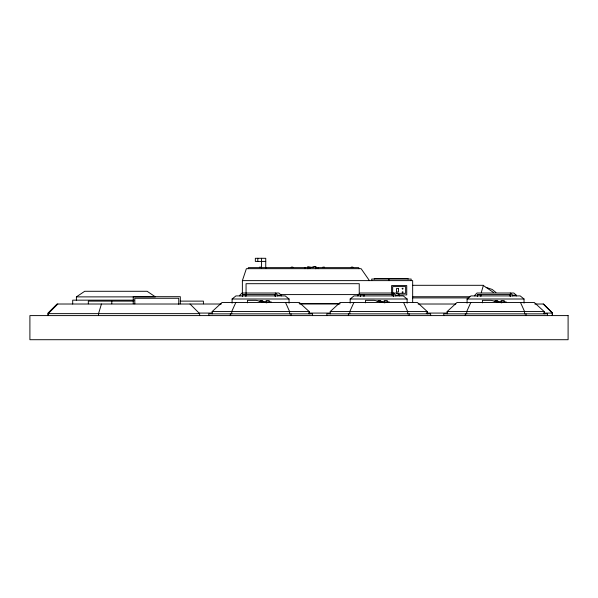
<?xml version="1.0" encoding="UTF-8"?>
<svg xmlns="http://www.w3.org/2000/svg" width="598" height="598" viewBox="0 0 598 598"><rect width="100%" height="100%" fill="white"/><g stroke="black" fill="none" stroke-linecap="round" stroke-linejoin="round"><path stroke-width="0.9" d="M481.3 292.497L483.416 285.306L412.665 285.306M101.443 304.016L98.535 313.636L98.535 315.595M242.377 293.409L242.377 280.619L246.383 268.674L361.117 268.674L369.429 280.619M483.348 285.5L493.38 292.385M235.829 302.476L231.732 311.543L231.732 313.853M353.896 302.476L349.8 311.543L349.8 313.853M470.813 302.476L466.717 311.543L466.717 313.853M242.295 296.503L242.459 294.56L275.745 294.59M245.875 296.503L246.04 294.56M360.362 296.503L360.527 294.56L393.746 294.56M363.943 296.503L364.107 294.56M477.279 296.503L477.443 294.56L510.662 294.56M480.859 296.503L481.024 294.56M48.191 315.595L48.191 313.636L57.812 304.016M212.17 313.853L212.17 311.543L222.052 302.476L299.284 302.476L309.173 311.543L309.173 313.853M330.238 313.853L330.238 311.543L340.12 302.476L417.359 302.476L427.241 311.543L427.241 313.853M447.155 313.853L447.155 311.543L457.036 302.476L534.268 302.476L544.15 311.543L544.15 313.853M232.099 303.179L232.099 299L235.933 295.913L285.224 295.913L289.051 299L289.051 303.179M350.166 303.179L350.166 299L354.001 295.913L403.291 295.913L407.126 299L407.126 303.179M467.083 303.179L467.083 299L470.918 295.913L520.2 295.913L524.035 299L524.035 303.179M76.395 296.877L84.699 291.286L147.123 291.286L155.42 296.877L76.395 296.877L76.395 300.159M265.744 261.408L255.339 261.408L255.339 258.291L265.744 258.291L265.744 268.465M308.284 267.635L248.342 267.635L248.342 268.674M308.65 267.635L310.728 267.635M315.408 267.635L358.77 267.635L358.77 268.674M242.377 280.619L412.665 280.619L412.665 302.543M396.369 293.341L405.638 293.341L405.638 286.591L392.662 286.591L392.662 293.341M280.387 294.59L359.241 294.59L359.241 283.691L246.062 283.691L246.062 293.685M242.295 294.724L245.875 294.724M360.362 294.724L363.943 294.724M477.279 294.724L480.859 294.724M391.623 294.911L393.402 294.911L393.349 296.638M398.739 294.911L406.737 294.911L406.737 285.567L391.623 285.567L391.623 293.214M275.267 293.02L277.726 295.233L281.307 295.233L281.307 295.913M393.335 293.02L395.794 295.233L399.374 295.233L399.374 295.913M510.251 293.02L512.71 295.233L516.283 295.233L516.283 295.913M412.665 296.728L469.856 296.728M412.665 297.909L468.212 297.909M232.099 299L289.051 299M350.166 299L407.126 299M467.083 299L524.035 299M134.042 300.159L72.694 300.159L72.694 304.016M260.16 300.547L262.567 300.547M378.228 300.547L380.634 300.547M495.137 300.547L497.551 300.547M133.803 301.123L88.317 301.123L88.317 303.799M180.207 301.123L203.417 301.123L203.417 303.799M259.188 301.317L263.868 301.317M377.009 301.317L381.943 301.317M494.172 301.317L498.852 301.317M261.289 301.893L271.208 301.893M379.356 301.893L389.276 301.893M496.273 301.893L506.192 301.893M299.142 303.463L340.083 303.463M221.297 304.016L57.057 304.016L47.997 313.075L47.997 315.595M299.658 304.016L339.828 304.016M418.196 304.016L455.758 304.016M534.844 304.016L543.5 304.016L552.365 312.881L552.365 315.595M212.17 311.543L309.173 311.543M330.238 311.543L427.241 311.543M447.155 311.543L544.15 311.543M199.284 313.075L212.365 313.075M308.553 313.075L330.036 313.075M426.225 313.075L447.708 313.075M543.896 313.075L552.305 313.075L552.305 315.595M48.191 313.636L199.635 313.636L199.635 315.595M486.159 287.414L492.221 289.462L495.951 292.519M312.918 267.635L307.731 266.596L307.731 268.674M501.797 302.857L491.205 300.353L482.422 300.353L482.422 302.857M384.88 302.857L374.296 300.353L365.505 300.353L365.505 302.857M266.813 302.857L256.228 300.353L247.437 300.353L247.437 302.857M516.283 295.233L513.832 293.02L477.01 293.02L474.834 295.233L474.834 295.913M509.855 294.56L510.258 296.638M399.374 295.233L396.915 293.02L360.101 293.02L357.918 295.233L357.918 295.913M392.946 294.56L393.349 294.926M281.307 295.233L278.847 293.02L242.026 293.02L239.85 295.233L239.85 295.913M274.878 294.56L275.282 296.638M543.238 304.016L552.305 313.075M190.014 304.016L199.635 313.636M520.492 302.476L524.588 311.543L524.588 313.853M403.583 302.476L407.679 311.543L407.679 313.853M285.515 302.476L289.604 311.543L289.604 313.853M547.551 315.595L547.551 313.853L443.753 313.853L443.753 315.595M525.993 313.853L525.993 315.595M512.71 295.233L512.71 295.913M504.196 301.893L504.196 300.547L501.109 300.547L501.109 301.893M465.311 313.853L465.311 315.595M430.635 315.595L430.635 313.853L326.844 313.853L326.844 315.595M411.162 280.619L411.162 279.057L371.702 279.057L371.702 280.619M409.084 313.853L409.084 315.595M408.06 279.057L408.06 278.541L374.311 278.541L374.311 279.057M395.794 295.233L395.794 295.913M388.894 279.057L388.894 280.619M387.28 301.893L387.28 300.547L384.193 300.547L384.193 301.893M352.865 267.635L352.865 267.119L351.31 267.119L351.31 267.635M348.395 313.853L348.395 315.595M324.452 267.635L324.452 267.119L322.898 267.119L322.898 267.635M318.278 267.635L318.278 268.674M315.849 268.674L315.856 266.596L308.06 268.158L308.067 268.674M315.729 268.674L315.729 266.596L307.94 268.158L307.94 268.674M315.52 268.158L315.52 268.674M312.567 315.595L312.567 313.853L208.769 313.853L208.769 315.595M304.928 267.635L304.928 268.674M292.848 267.635L292.848 267.119L291.293 267.119L291.293 267.635M291.009 313.853L291.009 315.595M277.726 295.233L277.726 295.913M269.212 301.893L269.212 300.547L266.125 300.547L266.125 301.893M261.565 258.291L261.565 268.465M260.638 267.635L260.638 267.119L259.599 267.119L259.599 267.635M257.805 258.291L257.805 261.408M230.327 313.853L230.327 315.595M180.342 303.799L180.312 296.683L133.242 296.683L133.242 303.799M178.765 304.292L178.735 298.267L134.819 298.267L134.819 303.904M111.796 301.123L111.796 303.799M402.185 288.55C402.82 290.531 403.732 287.145 402.185 288.55M402.185 292.145C402.82 294.126 403.732 290.748 402.185 292.145M398.522 288.595L396.444 288.595L396.444 291.951L398.522 291.951L398.522 288.595M568.1 315.595L29.9 315.595L29.9 339.709L568.1 339.709L568.1 315.595"/></g></svg>
